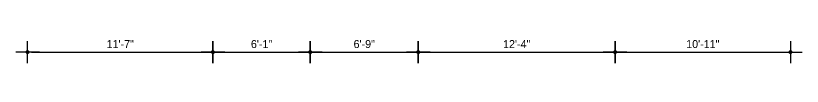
# Model space of a CAD drawing. Header units: inches. Extents: x 108286 to 1018414, y -1240248 to 57686.
# Drawn here: x 452082 to 452672, y 57668 to 57686 of the extents above; entities that cross this region are included whole.
import ezdxf

# ---------------------------------------------------------------- set-up
doc = ezdxf.new("R2010")
doc.units = ezdxf.units.IN
doc.header["$MEASUREMENT"] = 0
doc.layers.add('D-DIM', color=5, linetype='Continuous', lineweight=25)
doc.dimstyles.new('Standard-32', dxfattribs={"dimtxt": 6, "dimasz": 3, "dimexe": 0.18, "dimexo": 0.0625, "dimgap": 3, "dimtad": 1, "dimdec": 0, "dimzin": 0, "dimdsep": 46, "dimlunit": 4, "dimtxsty": 'Standard', "dimblk": 'AAA', "dimcen": 0.09, "dimse1": 1, "dimse2": 1, "dimclrd": 256, "dimclrt": 256, "dimadec": 0, "dimazin": 0, "dimtfac": 1, "dimtdec": 0, "dimtix": 1, "dimtmove": 1, "dimatfit": 3, "dimfxl": 1, "dimtolj": 1, "dimtzin": 0, "dimarcsym": 0})

# ---------------------------------------------------------------- blocks, each defined once
blk = doc.blocks.new('AAA')
for p, q in [((0, 2.77), (0, -2.77)), ((-2.95, 0), (2.95, 0))]:
    blk.add_line(p, q)
at = {"const_width": 0.5}
blk.add_lwpolyline([(-0.25, 0, 1), (0.25, 0, 1)], format="xyb", close=True, dxfattribs=at)
blk = doc.blocks.new('*D414')
at = {"layer": 'D-DIM', "linetype": 'Continuous', "lineweight": -2, "ltscale": 5}
blk.add_line((452094.17, 57676.07), (452227.17, 57676.07), dxfattribs=at)
at = {"layer": 'Defpoints', "color": 0, "linetype": 'Continuous', "ltscale": 5}
for p in [(452091.17, 57676.07), (452230.17, 57676.07), (452230.17, 57676.07)]:
    blk.add_point(p, dxfattribs=at)
at = {"layer": 'D-DIM', "linetype": 'Continuous', "lineweight": -2, "ltscale": 5, "xscale": 3, "yscale": 3, "zscale": 3, "rotation": 180}
blk.add_blockref('AAA', (452091.17, 57676.07), dxfattribs=at)
at = {"layer": 'D-DIM', "linetype": 'Continuous', "lineweight": -2, "ltscale": 5, "xscale": 3, "yscale": 3, "zscale": 3}
blk.add_blockref('AAA', (452230.17, 57676.07), dxfattribs=at)
at = {"layer": 'D-DIM', "linetype": 'Continuous', "ltscale": 5, "insert": (452160.67, 57682.07), "char_height": 6, "attachment_point": 5}
blk.add_mtext('\\A1;11\'-7"', dxfattribs=at)
blk = doc.blocks.new('*D415')
at = {"layer": 'D-DIM', "linetype": 'Continuous', "lineweight": -2, "ltscale": 5}
blk.add_line((452233.17, 57676.07), (452300.17, 57676.07), dxfattribs=at)
at = {"layer": 'Defpoints', "color": 0, "linetype": 'Continuous', "ltscale": 5}
for p in [(452230.17, 57676.07), (452303.17, 57676.07), (452303.17, 57676.07)]:
    blk.add_point(p, dxfattribs=at)
at = {"layer": 'D-DIM', "linetype": 'Continuous', "lineweight": -2, "ltscale": 5, "xscale": 3, "yscale": 3, "zscale": 3, "rotation": 180}
blk.add_blockref('AAA', (452230.17, 57676.07), dxfattribs=at)
at = {"layer": 'D-DIM', "linetype": 'Continuous', "lineweight": -2, "ltscale": 5, "xscale": 3, "yscale": 3, "zscale": 3}
blk.add_blockref('AAA', (452303.17, 57676.07), dxfattribs=at)
at = {"layer": 'D-DIM', "linetype": 'Continuous', "ltscale": 5, "insert": (452266.67, 57682.07), "char_height": 6, "attachment_point": 5}
blk.add_mtext('\\A1;6\'-1"', dxfattribs=at)
blk = doc.blocks.new('*D416')
at = {"layer": 'D-DIM', "linetype": 'Continuous', "lineweight": -2, "ltscale": 5}
blk.add_line((452306.17, 57676.07), (452381.17, 57676.07), dxfattribs=at)
at = {"layer": 'Defpoints', "color": 0, "linetype": 'Continuous', "ltscale": 5}
for p in [(452303.17, 57676.07), (452384.17, 57676.07), (452384.17, 57676.07)]:
    blk.add_point(p, dxfattribs=at)
at = {"layer": 'D-DIM', "linetype": 'Continuous', "lineweight": -2, "ltscale": 5, "xscale": 3, "yscale": 3, "zscale": 3, "rotation": 180}
blk.add_blockref('AAA', (452303.17, 57676.07), dxfattribs=at)
at = {"layer": 'D-DIM', "linetype": 'Continuous', "lineweight": -2, "ltscale": 5, "xscale": 3, "yscale": 3, "zscale": 3}
blk.add_blockref('AAA', (452384.17, 57676.07), dxfattribs=at)
at = {"layer": 'D-DIM', "linetype": 'Continuous', "ltscale": 5, "insert": (452343.67, 57682.07), "char_height": 6, "attachment_point": 5}
blk.add_mtext('\\A1;6\'-9"', dxfattribs=at)
blk = doc.blocks.new('*D417')
at = {"layer": 'D-DIM', "linetype": 'Continuous', "lineweight": -2, "ltscale": 5}
blk.add_line((452387.17, 57676.07), (452528.82, 57676.07), dxfattribs=at)
at = {"layer": 'Defpoints', "color": 0, "linetype": 'Continuous', "ltscale": 5}
for p in [(452384.17, 57676.07), (452531.82, 57676.07), (452531.82, 57676.07)]:
    blk.add_point(p, dxfattribs=at)
at = {"layer": 'D-DIM', "linetype": 'Continuous', "lineweight": -2, "ltscale": 5, "xscale": 3, "yscale": 3, "zscale": 3, "rotation": 180}
blk.add_blockref('AAA', (452384.17, 57676.07), dxfattribs=at)
at = {"layer": 'D-DIM', "linetype": 'Continuous', "lineweight": -2, "ltscale": 5, "xscale": 3, "yscale": 3, "zscale": 3}
blk.add_blockref('AAA', (452531.82, 57676.07), dxfattribs=at)
at = {"layer": 'D-DIM', "linetype": 'Continuous', "ltscale": 5, "insert": (452458, 57682.07), "char_height": 6, "attachment_point": 5}
blk.add_mtext('\\A1;12\'-4"', dxfattribs=at)
blk = doc.blocks.new('*D418')
at = {"layer": 'D-DIM', "linetype": 'Continuous', "lineweight": -2, "ltscale": 5}
blk.add_line((452534.82, 57676.07), (452660.32, 57676.07), dxfattribs=at)
at = {"layer": 'Defpoints', "color": 0, "linetype": 'Continuous', "ltscale": 5}
for p in [(452531.82, 57676.07), (452663.32, 57676.07), (452663.32, 57676.07)]:
    blk.add_point(p, dxfattribs=at)
at = {"layer": 'D-DIM', "linetype": 'Continuous', "lineweight": -2, "ltscale": 5, "xscale": 3, "yscale": 3, "zscale": 3, "rotation": 180}
blk.add_blockref('AAA', (452531.82, 57676.07), dxfattribs=at)
at = {"layer": 'D-DIM', "linetype": 'Continuous', "lineweight": -2, "ltscale": 5, "xscale": 3, "yscale": 3, "zscale": 3}
blk.add_blockref('AAA', (452663.32, 57676.07), dxfattribs=at)
at = {"layer": 'D-DIM', "linetype": 'Continuous', "ltscale": 5, "insert": (452597.57, 57682.07), "char_height": 6, "attachment_point": 5}
blk.add_mtext('\\A1;10\'-11"', dxfattribs=at)

msp = doc.modelspace()

# ---------------------------------------------------------------- dimensions: what is measured, and where the dimension line sits
at = {"layer": 'D-DIM', "linetype": 'Continuous', "ltscale": 5}
for base, p1, p2, picture, middle in [((452230.17, 57676.07), (452091.17, 57676.07), (452230.17, 57676.07), '*D414', (452160.67, 57682.07)), ((452303.17, 57676.07), (452230.17, 57676.07), (452303.17, 57676.07), '*D415', (452266.67, 57682.07)), ((452384.17, 57676.07), (452303.17, 57676.07), (452384.17, 57676.07), '*D416', (452343.67, 57682.07)), ((452531.82, 57676.07), (452384.17, 57676.07), (452531.82, 57676.07), '*D417', (452458, 57682.07)), ((452663.32419, 57676.0664), (452531.82422, 57676.0664), (452663.32419, 57676.0664), '*D418', (452597.5742, 57682.0664))]:
    dim = msp.add_linear_dim(base=base, p1=p1, p2=p2, dimstyle='Standard-32', dxfattribs=at)
    dim.commit()
    dim.dimension.update_dxf_attribs({"geometry": picture, "text_midpoint": middle})

doc.saveas('drawing.dxf')
